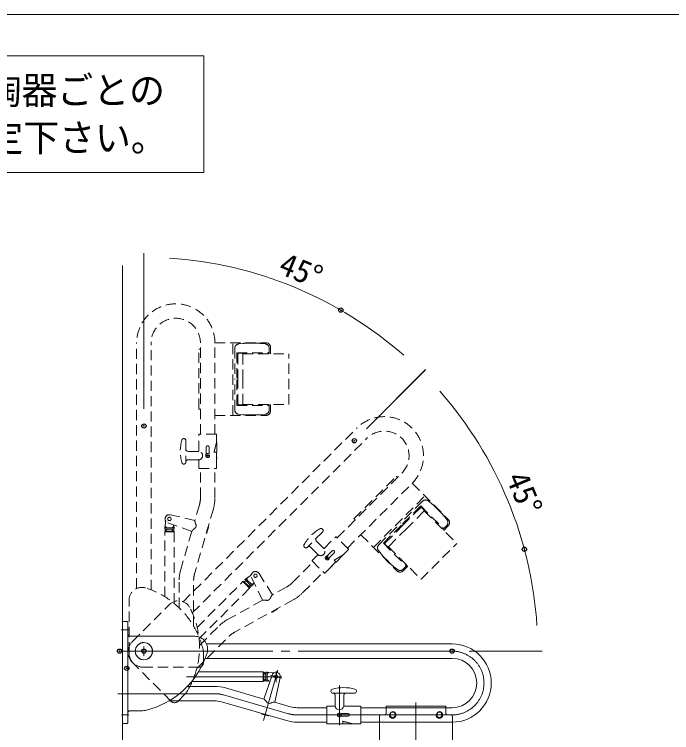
# Model space of a CAD drawing. Units: millimetres, scale not verified. Extents: x -2018 to 1982, y -1385 to 1385.
# Drawn here: x 242 to 1015, y 540 to 1385 of the extents above; entities that cross this region are included whole.
import ezdxf
from ezdxf.enums import TextEntityAlignment as Align

# ---------------------------------------------------------------- set-up
doc = ezdxf.new("R2010")
doc.units = ezdxf.units.MM
doc.header["$LTSCALE"] = 10
doc.header["$PDMODE"] = 32
doc.header["$PDSIZE"] = 5
for name, pattern in [('DASHED1', [1.8, 1.2, -0.6]), ('LONG_CHAIN', [21, 18, -1, 1, -1]), ('LONG_DOUBLE_CHAIN', [21.8, 18, -1, 0.6, -0.6, 0.6, -1])]:
    doc.linetypes.add(name, pattern=pattern)
for name, color, linetype, lineweight in [('0-0_zumenwaku', 6, 'Continuous', 9), ('0-3_CENTER', 5, 'LONG_DOUBLE_CHAIN', 9), ('0-4_中心線', 1, 'LONG_CHAIN', 9), ('0-5_一般寸法', 1, 'Continuous', 9), ('0-6_0', 7, 'Continuous', 9), ('0-8_10ユーザー', 1, 'Continuous', 9), ('0-B_ブラケット', 7, 'Continuous', 9), ('0-C_HIDDEN', 3, 'DASHED1', 9)]:
    doc.layers.add(name, color=color, linetype=linetype, lineweight=lineweight)
doc.layers.add('0-1_moji', color=2, linetype='Continuous')
doc.layers.add('0-7_DEFPOINTS', color=7, linetype='Continuous')
doc.styles.add('ＭＳ ゴシック', font='')
doc.styles.add('ＭＳ Ｐゴシック', font='')
doc.styles.get('ＭＳ ゴシック').set_extended_font_data('MS Gothic')
doc.styles.get('ＭＳ Ｐゴシック').set_extended_font_data('MS PGothic')

msp = doc.modelspace()

# ---------------------------------------------------------------- linework, layer by layer
at = {"layer": '0-0_zumenwaku'}
msp.add_lwpolyline([(-2018.08, -1385.17), (1981.91, -1385.17), (1981.91, 1384.82), (-2018.08, 1384.82)], close=True, dxfattribs=at)
at = {"layer": '0-3_CENTER', "color": 1, "linetype": 'LONG_CHAIN'}
for p, q in [((367.38, 660.92), (376.1, 660.92)), ((400.01, 635.92), (387.97, 635.92)), ((549.49, 612.46), (549.49, 599.37)), ((542.76, 607.86), (556.22, 603.97)), ((623.99, 595.69), (623.99, 548.9)), ((713.99, 575.37), (713.99, 459.03)), ((367.83, 560.92), (376.16, 560.92))]:
    msp.add_line(p, q, dxfattribs=at)
at = {"layer": '0-4_中心線'}
for p, q in [((365.6, 635.92), (756.49, 635.92)), ((393.99, 641.4), (393.99, 630.43)), ((551.65, 613.4), (534.58, 554.27)), ((443.99, 605.92), (556.23, 605.92)), ((363.53, 585.92), (477.08, 585.92)), ((563.88, 562.39), (487.48, 584.44)), ((574.29, 560.92), (756.49, 560.92))]:
    msp.add_line(p, q, dxfattribs=at)
for centre, start, end in [((756.49, 598.42), 270, 90), ((477.08, 548.42), 73.89627, 90), ((574.29, 598.42), 253.89627, 270)]:
    msp.add_arc(centre, 37.5, start, end, dxfattribs=at)
at = {"layer": '0-5_一般寸法'}
for p, q in [((393.99, 920.73), (393.99, 1104.05)), ((655.62, 897.55), (725.1, 967.02)), ((655.62, 897.55), (725.01, 966.94)), ((776.49, 635.92), (862.25, 635.92))]:
    msp.add_line(p, q, dxfattribs=at)
for radius, start, end in [(463.14, 48.71202, 86.28798), (463.26, 3.71106, 41.28894)]:
    msp.add_arc((393.99, 635.92), radius, start, end, dxfattribs=at)
at = {"layer": '0-6_0'}
for p, q in [((368.99, 300.58), (368.99, 1089.31)), ((521.14, 913.67), (516.38, 913.67)), ((680.3, 742.41), (676.93, 745.77))]:
    msp.add_line(p, q, dxfattribs=at)
at = {"layer": '0-6_0', "linetype": 'DASHED1'}
for p, q in [((385.49, 709.66), (385.49, 998.42)), ((402.49, 707.95), (402.49, 998.42)), ((460.49, 890.92), (460.49, 998.42)), ((477.49, 998.67), (537.59, 998.67)), ((477.49, 890.92), (477.49, 998.42)), ((498.6, 913.17), (498.6, 998.67)), ((510.42, 997.81), (505.3, 997.19)), ((521.14, 998.17), (516.38, 998.17)), ((521.14, 998.17), (525.9, 998.17)), ((531.86, 997.81), (536.99, 997.19)), ((458.49, 920.92), (458.49, 990.92)), ((458.74, 991.17), (460.49, 991.17)), ((500.89, 992.23), (500.89, 955.92)), ((541.39, 992.23), (541.39, 985.67)), ((542.84, 985.67), (542.84, 993.42)), ((503.39, 986.92), (540.14, 986.92)), ((503.39, 986.92), (503.39, 955.92)), ((504.67, 985.17), (504.67, 955.92)), ((509.23, 986.42), (505.92, 986.42)), ((510.46, 985.67), (564.64, 985.67)), ((510.46, 985.67), (564.64, 985.67)), ((510.48, 985.17), (510.48, 955.92)), ((564.64, 926.17), (564.64, 985.67)), ((500.89, 919.6), (500.89, 955.92)), ((503.39, 924.92), (503.39, 955.92)), ((504.67, 926.67), (504.67, 955.92)), ((510.48, 926.67), (510.48, 955.92)), ((503.39, 924.92), (540.14, 924.92)), ((509.23, 925.42), (505.92, 925.42)), ((510.46, 926.17), (564.64, 926.17)), ((541.39, 919.6), (541.39, 926.17)), ((542.84, 918.42), (542.84, 926.17)), ((458.74, 920.67), (460.49, 920.67)), ((477.49, 913.17), (537.59, 913.17)), ((510.42, 914.02), (505.3, 914.64)), ((521.14, 913.67), (525.9, 913.67)), ((531.86, 914.02), (536.99, 914.64)), ((440.13, 694.07), (644.31, 898.25)), ((458.49, 871.17), (458.49, 890.67)), ((479.24, 890.92), (458.74, 890.92)), ((479.49, 881.85), (479.49, 890.67)), ((443.49, 883.52), (443.49, 858.31)), ((450.94, 680.84), (656.33, 886.23)), ((479.49, 881.85), (476.45, 869.92)), ((479.64, 881.85), (479.49, 881.85)), ((458.24, 870.92), (445.84, 870.92)), ((467.37, 867.61), (467.37, 875.92)), ((470.62, 867.61), (470.62, 875.92)), ((466.56, 865.92), (471.43, 865.92)), ((468.16, 865.67), (467.92, 865.67)), ((468.74, 866.75), (468.74, 866.99)), ((468.74, 866.99), (469.24, 866.99)), ((469.24, 866.99), (469.24, 866.75)), ((470.07, 865.67), (469.83, 865.67)), ((479.42, 869.92), (476.45, 869.92)), ((479.27, 862.02), (479.27, 869.92)), ((479.37, 861.92), (479.64, 861.92)), ((479.42, 862.02), (479.42, 869.92)), ((479.49, 851.17), (479.49, 861.92)), ((458.24, 860.92), (445.84, 860.92)), ((458.49, 860.67), (458.49, 851.17)), ((458.74, 850.92), (479.24, 850.92)), ((460.49, 816.21), (460.49, 850.92)), ((477.49, 816.21), (477.49, 850.92)), ((621.33, 769.21), (697.34, 845.22)), ((641.12, 791.83), (690.62, 841.33)), ((690.98, 841.33), (692.21, 840.09)), ((633.35, 757.18), (709.36, 833.2)), ((709.54, 833.38), (752.03, 790.88)), ((664, 757.99), (724.46, 818.45)), ((721.53, 812.28), (695.85, 786.6)), ((732.22, 809.48), (728.16, 812.67)), ((475.69, 803.45), (453.63, 727.05)), ((459.35, 808.17), (454.01, 789.68)), ((719.54, 806.75), (697.62, 784.83)), ((719.21, 804.61), (698.52, 783.93)), ((719.54, 806.75), (745.53, 780.77)), ((723.32, 802.27), (720.97, 804.61)), ((740.05, 802.16), (736.68, 805.52)), ((454.02, 789.75), (425.09, 796.29)), ((723.32, 800.5), (702.64, 779.82)), ((723.66, 800.87), (761.97, 762.56)), ((723.66, 800.87), (761.97, 762.56)), ((740.05, 802.16), (743.42, 798.79)), ((747.38, 794.33), (750.57, 790.26)), ((418.53, 781.02), (419.49, 786.92)), ((419.49, 789.24), (419.49, 786.92)), ((450.28, 776.82), (422.32, 786.7)), ((641.12, 791.48), (642.36, 790.24)), ((670.18, 760.92), (695.85, 786.6)), ((418.53, 781.02), (429.46, 781.02)), ((418.58, 777.17), (421.49, 779.42)), ((418.84, 782.92), (420.74, 781.02)), ((427.24, 781.02), (429.15, 782.91)), ((429.46, 781.02), (428.91, 784.37)), ((429.46, 781.02), (429.46, 779.42)), ((467.39, 774.72), (469.61, 782.41)), ((468.01, 775.06), (469.95, 781.79)), ((675.7, 762.91), (697.62, 784.83)), ((677.84, 763.25), (698.52, 783.93)), ((681.95, 759.14), (702.64, 779.82)), ((750.17, 783.64), (745.53, 779)), ((746.55, 777.97), (752.03, 783.45)), ((418.49, 700.02), (418.49, 776.17)), ((418.49, 776.17), (429.49, 776.17)), ((429.49, 692.22), (429.49, 776.17)), ((450.32, 776.88), (437.3, 731.77)), ((604.07, 775.99), (586.25, 758.17)), ((605.95, 756.65), (619.73, 770.44)), ((634.58, 755.95), (620.09, 770.44)), ((649.08, 772.92), (691.58, 730.42)), ((605.59, 756.65), (596.82, 765.42)), ((675.7, 762.91), (701.69, 736.93)), ((680.19, 759.14), (677.84, 761.48)), ((719.9, 720.49), (761.97, 762.56)), ((598.52, 749.58), (589.75, 758.35)), ((609.71, 747.87), (615.58, 753.74)), ((628.35, 749.36), (634.58, 755.59)), ((672.97, 750.24), (669.78, 754.3)), ((681.58, 758.8), (719.9, 720.49)), ((598.52, 749.23), (591.8, 742.51)), ((607.94, 747.24), (611.38, 743.8)), ((608.89, 745.93), (608.72, 746.1)), ((610.07, 746.28), (610.24, 746.45)), ((610.24, 744.58), (610.08, 744.75)), ((610.24, 746.45), (610.6, 746.1)), ((610.6, 746.1), (610.43, 745.93)), ((612.01, 745.57), (617.88, 751.44)), ((628.35, 749.36), (617.76, 743.07)), ((628.45, 749.25), (628.35, 749.36)), ((568.5, 716.38), (593.04, 740.92)), ((591.8, 742.16), (606.3, 727.66)), ((606.65, 727.66), (614.25, 735.26)), ((614.17, 735.49), (619.76, 741.08)), ((614.17, 735.35), (614.36, 735.16)), ((614.28, 735.38), (619.86, 740.97)), ((619.86, 740.97), (617.76, 743.07)), ((680.3, 742.41), (683.66, 739.04)), ((688.13, 735.08), (692.19, 731.89)), ((698.81, 732.28), (703.46, 736.93)), ((699, 730.42), (704.48, 735.9)), ((545.22, 702.25), (529.39, 727.33)), ((580.52, 704.36), (605.06, 728.9)), ((435.49, 686.91), (435.49, 719.01)), ((452.49, 665.39), (452.49, 719.01)), ((511.26, 718.41), (514.91, 717.94)), ((513.94, 721.17), (518.8, 724.66)), ((513.94, 721.17), (521.67, 713.44)), ((515.5, 722.29), (515.51, 719.6)), ((520.44, 726.3), (518.8, 724.66)), ((533.43, 695.74), (520.65, 722.5)), ((456.64, 663.92), (510.49, 717.76)), ((458.9, 650.62), (518.27, 709.99)), ((510.49, 717.76), (518.27, 709.99)), ((520.1, 715.01), (522.79, 715)), ((521.67, 713.44), (520.54, 712.31)), ((521.67, 713.44), (523.66, 716.2)), ((562.01, 711.5), (545.16, 702.2)), ((376.49, 634.42), (376.49, 695.92)), ((533.5, 695.76), (492.39, 673.07)), ((570.22, 696.61), (500.6, 658.19)), ((380.56, 647.23), (424.04, 690.72)), ((544.04, 682.16), (551.05, 686.03)), ((544.72, 681.97), (550.85, 685.35)), ((459.39, 642.63), (482.09, 665.33)), ((456.2, 615.39), (494.11, 653.3)), ((463.99, 622.42), (463.99, 634.24)), ((426.16, 576.87), (380.56, 622.48)), ((458.49, 616.92), (393.99, 616.92)), ((433.94, 576.87), (442.3, 585.23))]:
    msp.add_line(p, q, dxfattribs=at)
at = {"layer": '0-6_0', "color": 4}
for p, q in [((368.99, 670.92), (368.99, 550.92)), ((374.24, 670.92), (368.99, 670.92)), ((374.99, 551.67), (374.99, 670.17)), ((377.99, 653.42), (453.99, 653.42)), ((467.74, 644.42), (756.49, 644.42)), ((466.03, 627.42), (756.49, 627.42)), ((458.1, 611.42), (534.24, 611.42)), ((534.24, 611.42), (534.24, 600.42)), ((535.24, 611.33), (537.49, 608.42)), ((539.09, 611.38), (544.99, 610.42)), ((539.09, 611.38), (539.09, 600.45)), ((540.99, 611.07), (539.09, 609.17)), ((547.31, 610.42), (544.99, 610.42)), ((450.29, 600.42), (534.24, 600.42)), ((534.89, 579.63), (544.78, 607.58)), ((539.09, 600.45), (537.49, 600.45)), ((539.09, 602.67), (540.99, 600.76)), ((539.09, 600.45), (542.45, 601)), ((547.83, 575.89), (554.37, 604.81)), ((444.98, 594.42), (477.08, 594.42)), ((534.96, 579.58), (489.84, 592.61)), ((641.59, 586.42), (616.39, 586.42)), ((618.99, 571.67), (618.99, 584.07)), ((628.99, 571.67), (628.99, 584.07)), ((423.46, 577.42), (477.08, 577.42)), ((561.53, 554.22), (485.13, 576.28)), ((566.24, 570.55), (547.75, 575.89)), ((574.29, 569.42), (608.99, 569.42)), ((608.99, 571.17), (608.99, 550.67)), ((618.74, 571.42), (609.24, 571.42)), ((629.24, 571.42), (648.74, 571.42)), ((648.99, 550.67), (648.99, 571.17)), ((648.99, 569.42), (756.49, 569.42)), ((377.99, 565.92), (392.32, 565.92)), ((532.8, 562.52), (540.48, 560.3)), ((533.14, 561.9), (539.86, 559.95)), ((623.74, 561.75), (623.74, 561.99)), ((623.74, 559.84), (623.74, 560.08)), ((623.99, 563.35), (623.99, 558.48)), ((624.83, 561.17), (625.07, 561.17)), ((625.07, 560.67), (624.83, 560.67)), ((625.07, 561.17), (625.07, 560.67)), ((625.69, 562.54), (633.99, 562.54)), ((625.69, 559.29), (633.99, 559.29)), ((374.24, 550.92), (368.99, 550.92)), ((574.29, 552.42), (608.99, 552.42)), ((609.24, 550.42), (619.99, 550.42)), ((619.99, 550.54), (619.99, 550.27)), ((620.09, 550.64), (627.99, 550.64)), ((620.09, 550.49), (627.99, 550.49)), ((639.92, 550.42), (627.99, 553.46)), ((627.99, 550.49), (627.99, 553.46)), ((639.92, 550.42), (648.74, 550.42)), ((639.92, 550.27), (639.92, 550.42)), ((648.99, 552.42), (756.49, 552.42))]:
    msp.add_line(p, q, dxfattribs=at)
at = {"layer": '0-6_0', "color": 3}
for p, q in [((678.74, 571.17), (678.74, 569.42)), ((678.99, 571.42), (713.99, 571.42)), ((678.99, 569.42), (713.99, 569.42)), ((748.99, 571.42), (713.99, 571.42)), ((748.99, 569.42), (713.99, 569.42)), ((749.24, 571.17), (749.24, 569.42)), ((671.24, 552.42), (671.24, 492.32)), ((756.74, 552.42), (756.74, 492.32))]:
    msp.add_line(p, q, dxfattribs=at)
at = {"layer": '0-6_0', "color": 5, "linetype": 'DASHED1'}
for p, q in [((678.74, 569.42), (678.74, 562.42)), ((749.24, 569.42), (749.24, 562.42)), ((671.24, 559.42), (671.24, 552.42)), ((672.99, 561.17), (677.49, 561.17)), ((684.61, 564.17), (682.74, 560.92)), ((682.74, 560.92), (684.61, 557.67)), ((688.37, 564.17), (684.61, 564.17)), ((684.61, 557.67), (688.37, 557.67)), ((739.61, 564.17), (737.74, 560.92)), ((737.74, 560.92), (739.61, 557.67)), ((743.37, 564.17), (739.61, 564.17)), ((739.61, 557.67), (743.37, 557.67)), ((754.99, 561.17), (750.49, 561.17)), ((756.74, 559.42), (756.74, 552.42))]:
    msp.add_line(p, q, dxfattribs=at)
at = {"layer": '0-6_0', "linetype": 'DASHED1'}
for points in [[(476.64, 869.92), (479.64, 881.85), (479.64, 861.92)], [(467.92, 865.67), (467.92, 866.17), (468.16, 866.17)], [(469.24, 865.08), (469.24, 864.84), (468.74, 864.84), (468.74, 865.08)], [(469.83, 866.17), (470.07, 866.17), (470.07, 865.67)], [(418.49, 776.17), (418.58, 777.17), (429.41, 777.17)], [(418.53, 781.02), (418.53, 779.42), (429.46, 779.42)], [(429.49, 776.17), (429.41, 777.17), (426.49, 779.42)], [(608.72, 746.1), (609.08, 746.45), (609.24, 746.28)], [(609.24, 744.75), (609.08, 744.58), (608.72, 744.93), (608.89, 745.1)], [(610.43, 745.1), (610.6, 744.93), (610.24, 744.58)], [(617.9, 742.94), (628.45, 749.25), (614.36, 735.16)], [(510.49, 717.76), (511.26, 718.41), (518.91, 710.75)], [(513.94, 721.17), (512.81, 720.04), (520.54, 712.31)], [(518.27, 709.99), (518.91, 710.75), (518.44, 714.4)]]:
    msp.add_lwpolyline(points, dxfattribs=at)
at = {"layer": '0-6_0', "color": 4}
for points in [[(534.24, 611.42), (535.24, 611.33), (535.24, 600.5)], [(539.09, 611.38), (537.49, 611.38), (537.49, 600.45)], [(534.24, 600.42), (535.24, 600.5), (537.49, 603.42)], [(623.15, 560.67), (622.92, 560.67), (622.92, 561.17), (623.15, 561.17)], [(623.74, 561.99), (624.24, 561.99), (624.24, 561.75)], [(624.24, 560.08), (624.24, 559.84), (623.74, 559.84)], [(627.99, 553.27), (639.92, 550.27), (619.99, 550.27)]]:
    msp.add_lwpolyline(points, dxfattribs=at)
at = {"layer": '0-6_0', "color": 5, "linetype": 'DASHED1'}
for points in [[(688.37, 557.67), (690.24, 560.92), (688.37, 564.17)], [(743.37, 557.67), (745.24, 560.92), (743.37, 564.17)]]:
    msp.add_lwpolyline(points, dxfattribs=at)
at = {"layer": '0-6_0', "linetype": 'DASHED1'}
for centre, radius in [((468.99, 865.92), 2.35), ((423.99, 791.42), 2), ((423.99, 791.42), 2), ((423.99, 791.42), 2), ((609.66, 745.52), 2.35), ((525.16, 724.66), 2), ((525.16, 724.66), 2), ((525.16, 724.66), 2), ((393.99, 635.92), 10.12), ((393.99, 635.92), 10.12)]:
    msp.add_circle(centre, radius, dxfattribs=at)
at = {"layer": '0-6_0', "color": 4}
for centre, radius in [((549.49, 605.92), 2), ((549.49, 605.92), 2), ((549.49, 605.92), 2), ((623.99, 560.92), 2.35)]:
    msp.add_circle(centre, radius, dxfattribs=at)
at = {"layer": '0-6_0', "color": 5, "linetype": 'DASHED1'}
for centre, radius in [((686.49, 560.92), 3.85), ((686.49, 560.92), 3.25), ((686.49, 560.92), 3), ((741.49, 560.92), 3.85), ((741.49, 560.92), 3.25), ((741.49, 560.92), 3)]:
    msp.add_circle(centre, radius, dxfattribs=at)
at = {"layer": '0-6_0', "linetype": 'DASHED1'}
for centre, radius, start, end in [((431.49, 998.42), 46, 0, 180), ((431.49, 998.42), 29, 0, 180), ((505.89, 992.23), 5, 96.84277, 180), ((516.38, 948.17), 50, 90, 96.84277), ((525.9, 948.17), 50, 83.15723, 90), ((536.39, 992.23), 5, 0, 83.15723), ((537.59, 993.42), 5.25, 0, 90), ((458.74, 990.92), 0.25, 90, 180), ((460.24, 990.92), 0.25, 0, 90), ((505.92, 985.17), 1.25, 90, 180), ((509.23, 985.17), 1.25, 0, 90), ((540.14, 988.17), 1.25, 270, 0), ((458.74, 920.92), 0.25, 180, 270), ((460.24, 920.92), 0.25, 270, 0), ((505.92, 926.67), 1.25, 180, 270), ((509.23, 926.67), 1.25, 270, 0), ((540.14, 923.67), 1.25, 0, 90), ((505.89, 919.6), 5, 180, 263.15723), ((516.38, 963.67), 50, 263.15723, 270), ((525.9, 963.67), 50, 270, 276.84277), ((536.39, 919.6), 5, 276.84277, 0), ((537.59, 918.42), 5.25, 270, 0), ((676.83, 865.73), 46, 315, 135), ((458.74, 890.67), 0.25, 90, 180), ((479.24, 890.67), 0.25, 0, 90), ((676.83, 865.73), 29, 315, 135), ((486.82, 870.92), 50, 164.74248, 195.25752), ((440.99, 883.42), 2.5, 2.38815, 164.74248), ((445.84, 873.42), 2.5, 199.80598, 270), ((458.24, 871.17), 0.25, 270, 0), ((458.09, 865.92), 5, 271.7388, 85.40573), ((458.09, 865.92), 5, 271.7388, 85.40573), ((468.99, 875.92), 1.62, 0, 180), ((468.16, 866.75), 0.587, 270, 0), ((468.16, 865.08), 0.587, 0, 90), ((469.83, 866.75), 0.587, 180, 270), ((469.83, 865.08), 0.587, 90, 180), ((479.37, 862.02), 0.1, 180, 270), ((479.52, 862.02), 0.1, 180, 270), ((440.99, 858.42), 2.5, 195.25752, 357.70786), ((445.84, 858.42), 2.5, 90, 160.19402), ((458.24, 860.67), 0.25, 0, 90), ((458.74, 851.17), 0.25, 180, 270), ((479.24, 851.17), 0.25, 270, 0), ((690.8, 841.15), 0.25, 45, 135), ((691.86, 840.09), 0.25, 315, 45), ((431.49, 816.21), 29, 343.89627, 0), ((431.49, 816.21), 46, 343.89627, 0), ((725.07, 808.74), 5, 51.84277, 135), ((720.09, 803.73), 1.25, 45, 135), ((701.33, 770.17), 50, 45, 51.84277), ((423.99, 791.42), 5, 77.26347, 250.53039), ((722.44, 801.38), 1.25, 315, 45), ((708.06, 763.43), 50, 38.15723, 45), ((463.54, 789.5), 9.53, 178.44644, 189.60106), ((463.79, 789.67), 9.81, 190.34268, 208.04411), ((641.3, 791.66), 0.25, 135, 225), ((642.36, 790.6), 0.25, 225, 315), ((746.64, 787.18), 5, 315, 38.15723), ((748.32, 787.17), 5.25, 315, 45), ((458.48, 771.96), 9.53, 138.19148, 149.34609), ((458.6, 771.68), 9.81, 119.74842, 137.44986), ((451.33, 783.47), 4.06, 306.21349, 344.56545), ((451.36, 783.56), 4.06, 343.22708, 21.57905), ((469.47, 781.93), 0.5, 343.89627, 73.89627), ((625.8, 736.45), 50, 119.74248, 150.25752), ((602.23, 777.69), 2.5, 317.38815, 119.74248), ((746.41, 781.65), 1.25, 225, 315), ((467.53, 775.2), 0.5, 253.89627, 343.89627), ((619.91, 770.27), 0.25, 45, 135), ((584.56, 760.01), 2.5, 150.25752, 312.70786), ((598.59, 767.19), 2.5, 154.80598, 225), ((673.71, 757.39), 5, 135, 218.15723), ((678.72, 762.36), 1.25, 135, 225), ((587.99, 756.58), 2.5, 45, 115.19402), ((601.95, 753.22), 5, 226.7388, 40.40573), ((601.95, 753.22), 5, 226.7388, 40.40573), ((605.77, 756.83), 0.25, 225, 315), ((616.73, 752.59), 1.62, 315, 135), ((634.41, 755.77), 0.25, 315, 45), ((681.07, 760.02), 1.25, 225, 315), ((598.34, 749.41), 0.25, 315, 45), ((608.47, 745.51), 0.587, 315, 45), ((609.66, 746.7), 0.587, 225, 315), ((609.66, 744.33), 0.587, 45, 135), ((610.84, 745.51), 0.587, 135, 225), ((712.29, 781.13), 50, 218.15723, 225), ((591.98, 742.34), 0.25, 135, 225), ((614.24, 735.42), 0.1, 135, 225), ((614.35, 735.31), 0.1, 135, 225), ((719.02, 774.39), 50, 225, 231.84277), ((700.8, 736.04), 1.25, 315, 45), ((481.49, 719.01), 46, 163.89627, 180), ((481.49, 719.01), 29, 163.89627, 180), ((525.16, 724.66), 5, 32.26347, 205.53039), ((606.48, 727.84), 0.25, 225, 315), ((695.29, 734.13), 5.25, 225, 315), ((695.28, 735.82), 5, 231.84277, 315), ((391.49, 695.92), 15, 72.73039, 180), ((366.26, 614.75), 100, 13.25984, 72.73035), ((548, 736.89), 29, 298.89627, 315), ((551.77, 695.33), 9.53, 133.44644, 144.60106), ((548, 736.89), 46, 298.89627, 315), ((434.65, 680.11), 15, 27.73039, 135), ((535.79, 686.51), 9.53, 93.19148, 104.34609), ((535.68, 686.23), 9.81, 74.74842, 92.44986), ((538.88, 699.71), 4.06, 261.21349, 299.56545), ((538.96, 699.75), 4.06, 298.22708, 336.57905), ((552.07, 695.28), 9.81, 145.34268, 163.04411), ((359.41, 640.55), 100, 328.25984, 27.73035), ((550.61, 685.79), 0.5, 298.89627, 28.89627), ((544.48, 682.41), 0.5, 208.89627, 298.89627), ((514.62, 632.8), 46, 118.89627, 135), ((514.62, 632.8), 29, 118.89627, 135), ((392.93, 634.86), 17.5, 135, 225), ((393.99, 634.42), 17.5, 180, 270), ((448.99, 634.24), 15, 0, 13.25983), ((458.49, 622.42), 5.5, 270, 0), ((431.7, 595.84), 15, 315, 328.25983), ((430.05, 580.76), 5.5, 225, 315)]:
    msp.add_arc(centre, radius, start, end, dxfattribs=at)
at = {"layer": '0-6_0', "color": 4}
for centre, radius, start, end in [((374.24, 670.17), 0.75, 0, 90), ((377.99, 656.42), 3, 180, 270), ((453.99, 638.42), 15, 342.73039, 90), ((756.49, 598.42), 46, 270, 90), ((372.82, 663.65), 100, 283.25984, 342.73035), ((756.49, 598.42), 29, 270, 90), ((549.49, 605.92), 5, 347.26347, 160.53039), ((477.08, 548.42), 46, 73.89627, 90), ((616.49, 588.92), 2.5, 105.25752, 267.70786), ((628.99, 543.09), 50, 74.74248, 105.25752), ((641.49, 588.92), 2.5, 272.38815, 74.74248), ((616.49, 584.07), 2.5, 0, 70.19402), ((631.49, 584.07), 2.5, 109.80598, 180), ((477.08, 548.42), 29, 73.89627, 90), ((530.03, 571.43), 9.53, 48.19148, 59.34609), ((529.75, 571.31), 9.81, 29.74842, 47.44986), ((541.55, 578.57), 4.06, 216.21349, 254.56545), ((541.64, 578.55), 4.06, 253.22708, 291.57905), ((547.74, 566.11), 9.81, 100.34268, 118.04411), ((547.57, 566.37), 9.53, 88.44644, 99.60106), ((392.32, 580.92), 15, 270, 283.25983), ((574.29, 598.42), 29, 253.89627, 270), ((609.24, 571.17), 0.25, 90, 180), ((618.74, 571.67), 0.25, 270, 0), ((623.99, 571.82), 5, 181.7388, 355.40573), ((623.99, 571.82), 5, 181.7388, 355.40573), ((629.24, 571.67), 0.25, 180, 270), ((648.74, 571.17), 0.25, 0, 90), ((377.99, 562.92), 3, 90, 180), ((533.28, 562.38), 0.5, 163.89627, 253.89627), ((540, 560.43), 0.5, 253.89627, 343.89627), ((623.15, 561.75), 0.587, 270, 0), ((623.15, 560.08), 0.587, 0, 90), ((624.83, 561.75), 0.587, 180, 270), ((624.83, 560.08), 0.587, 90, 180), ((633.99, 560.92), 1.62, 270, 90), ((374.24, 551.67), 0.75, 270, 0), ((574.29, 598.42), 46, 253.89627, 270), ((609.24, 550.67), 0.25, 180, 270), ((620.09, 550.54), 0.1, 90, 180), ((620.09, 550.39), 0.1, 90, 180), ((648.74, 550.67), 0.25, 270, 0)]:
    msp.add_arc(centre, radius, start, end, dxfattribs=at)
at = {"layer": '0-6_0', "color": 3}
for centre, start, end in [((678.99, 571.17), 90, 180), ((678.99, 569.67), 180, 270), ((748.99, 571.17), 0, 90), ((748.99, 569.67), 270, 0)]:
    msp.add_arc(centre, 0.25, start, end, dxfattribs=at)
at = {"layer": '0-6_0', "color": 5, "linetype": 'DASHED1'}
for centre, radius, start, end in [((672.99, 559.42), 1.75, 90, 180), ((677.49, 562.42), 1.25, 270, 0), ((750.49, 562.42), 1.25, 180, 270), ((754.99, 559.42), 1.75, 0, 90)]:
    msp.add_arc(centre, radius, start, end, dxfattribs=at)
at = {"layer": '0-7_DEFPOINTS'}
for p in [(625.56, 1037), (393.99, 900.73), (641.48, 883.4), (641.48, 883.4), (841.46, 755.82), (365.46, 635.92), (393.99, 635.92), (756.49, 635.92), (373.81, 615.74)]:
    msp.add_point(p, dxfattribs=at)
at = {"layer": '0-8_10ユーザー', "color": 2}
msp.add_lwpolyline([(-491.29, 1336.13), (464.44, 1336.13), (464.44, 1198.68), (-491.29, 1198.68)], close=True, dxfattribs=at)
at = {"layer": '0-B_ブラケット'}
msp.add_circle((393.99, 635.92), 10.12, dxfattribs=at)
at = {"layer": '0-C_HIDDEN', "color": 6}
msp.add_arc((541.2, 596.72), 0.25, 111.27843, 160.52958, dxfattribs=at)

# ---------------------------------------------------------------- texts
at = {"layer": '0-1_moji', "style": 'ＭＳ Ｐゴシック', "width": 0.95}
for s, p in [('※印寸法は推奨値です。実際は衛生陶器ごとの    \u3000', (-466.7, 1269.59)), ('基準や利用者の使い勝手を考慮し設定下さい。', (-464.66, 1213.8))]:
    msp.add_text(s, height=32.54, dxfattribs=at).set_placement(p, align=Align.BOTTOM_LEFT)
at = {"layer": '0-5_一般寸法', "color": 2, "style": 'ＭＳ ゴシック'}
for rotation, p in [(337.5, (547.51, 1073.43)), (292.5, (812.02, 836.78))]:
    msp.add_text('45°', height=26.91, rotation=rotation, dxfattribs=at).set_placement(p, align=Align.BOTTOM_LEFT)

doc.saveas('drawing.dxf')
